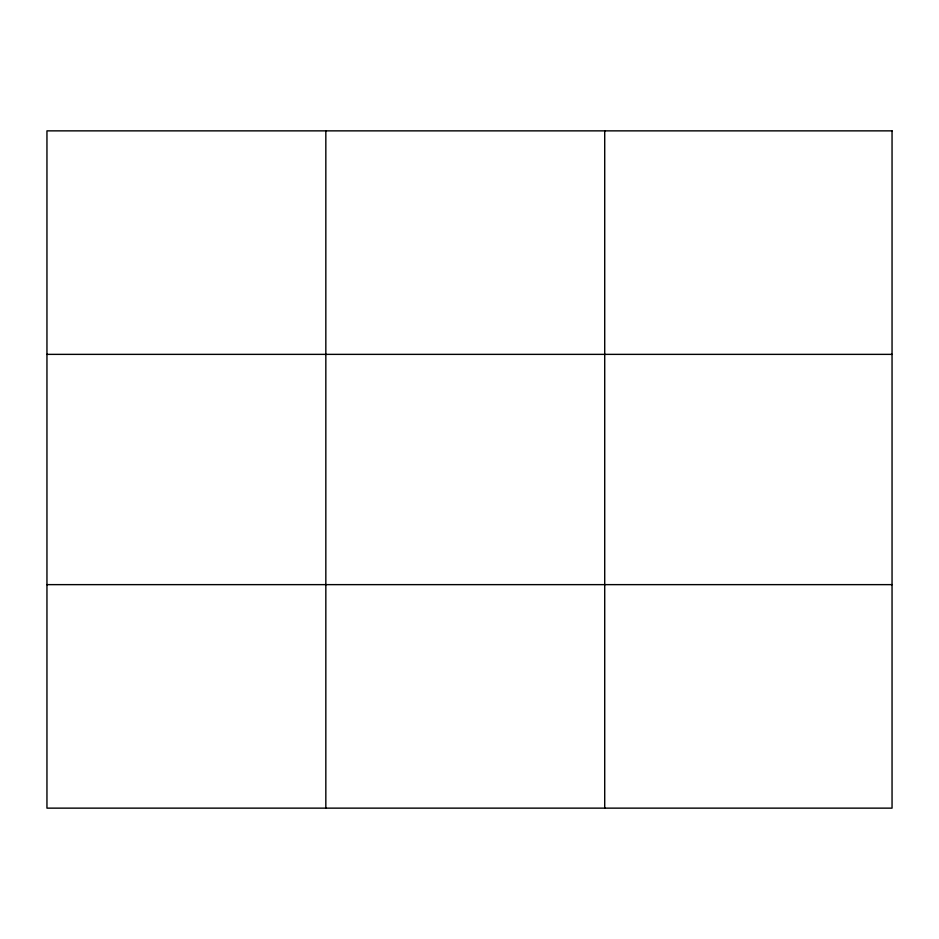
<?xml version="1.0" encoding="UTF-8"?>
<svg xmlns="http://www.w3.org/2000/svg" width="939" height="939" viewBox="0 0 939 939"><rect width="100%" height="100%" fill="white"/><g stroke="black" fill="none" stroke-linecap="round" stroke-linejoin="round"><path stroke-width="1.41" d="M325.833 808.139L325.833 130.861M604.716 808.139L604.716 130.861M46.95 354.367L892.05 354.367M46.95 584.633L892.05 584.633M892.05 130.861L892.05 808.139L46.95 808.139L46.95 130.861L892.05 130.861"/></g></svg>
